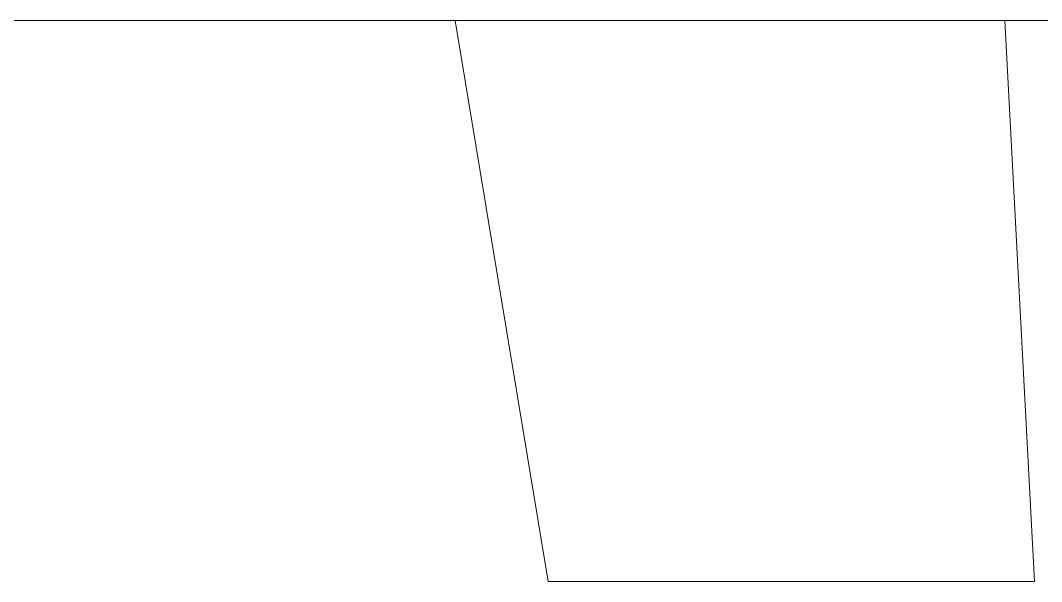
# Model space of a CAD drawing. Extents: x 65572 to 72871, y 30718 to 33858.
# Drawn here: x 65702.647 to 65706.455, y 31698.306 to 31700.4 of the extents above; entities that cross this region are included whole.
import ezdxf

# ---------------------------------------------------------------- set-up
doc = ezdxf.new("R2010")
doc.units = 0
doc.header["$LTSCALE"] = 0.5
doc.header["$MEASUREMENT"] = 0
doc.layers.add('Layout', color=154, linetype='CONTINUOUS', lineweight=5)

msp = doc.modelspace()

# ---------------------------------------------------------------- linework, layer by layer
at = {"layer": 'Layout', "linetype": 'ByBlock'}
for p, q in [((65708.020398, 31700.39901), (65682.992716, 31700.39901)), ((65708.020398, 31700.399654), (65683.000775, 31700.399654)), ((65704.615166, 31698.306188), (65704.267921, 31700.39901)), ((65706.317104, 31700.39901), (65706.428384, 31698.306188)), ((65706.428384, 31698.306188), (65704.615166, 31698.306188))]:
    msp.add_line(p, q, dxfattribs=at)

doc.saveas('drawing.dxf')
